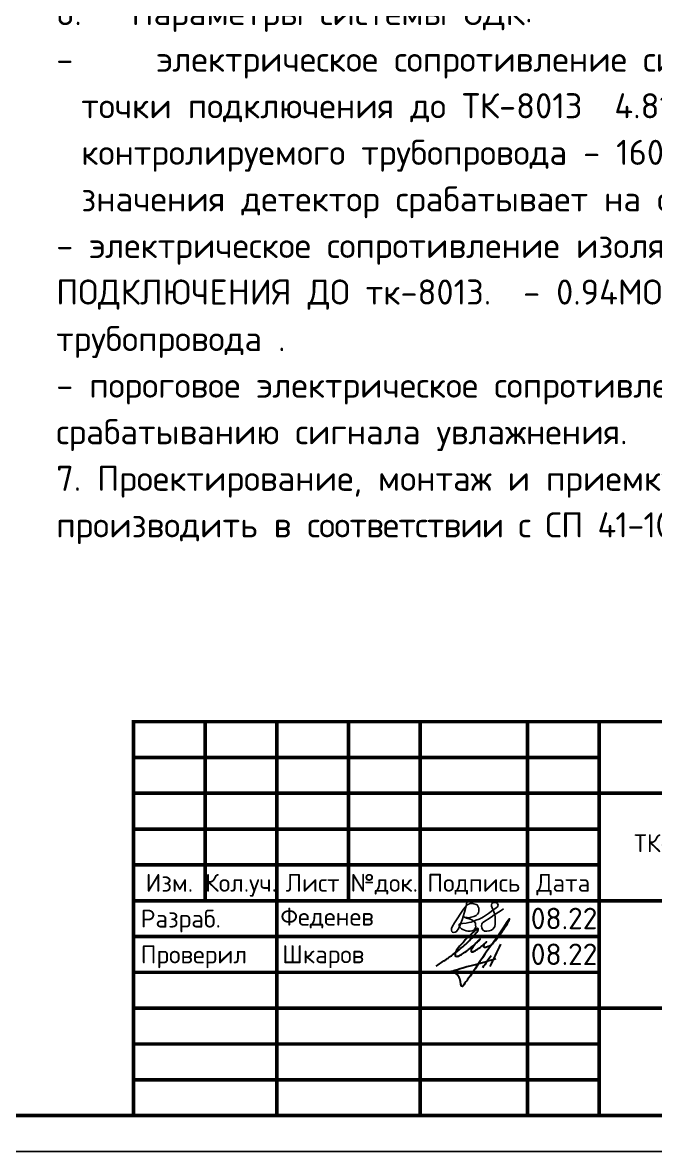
# Model space of a CAD drawing. Header units: millimetres. Extents: x -112426 to 6776, y 1218 to 38707.
# Drawn here: x 1899.1 to 1987.5, y 2271.1 to 2428.7 of the extents above; entities that cross this region are included whole.
import ezdxf
from ezdxf.enums import TextEntityAlignment as Align

# ---------------------------------------------------------------- set-up
doc = ezdxf.new("R2010")
doc.units = ezdxf.units.MM
for name, color, linetype, lineweight in [('Размер 3.5', 250, 'Continuous', 35), ('Размерный', 4, 'Continuous', 30), ('Размеры на чертеже', 250, 'Continuous', 25)]:
    doc.layers.add(name, color=color, linetype=linetype, lineweight=lineweight)
doc.layers.add('рамка', color=7, linetype='Continuous')
doc.styles.add('-ISOCPEUR-', font='isocpeur.ttf')

# ---------------------------------------------------------------- blocks, each defined once
blk = doc.blocks.new('*U154')
blk.add_lwpolyline([(0, 0), (420, 0), (420, -297), (0, -297)], close=True)
at = {"const_width": 0.5}
blk.add_lwpolyline([(20, -5), (415, -5), (415, -292), (20, -292)], close=True, dxfattribs=at)
for points in [[(230, -292), (230, -237), (415, -237)], [(240, -237), (240, -262)], [(250, -237), (250, -292)], [(260, -237), (260, -262)], [(270, -237), (270, -292)], [(285, -237), (285, -292)], [(295, -237), (295, -292)], [(230, -242), (295, -242)], [(230, -247), (295, -247)], [(295, -247), (415, -247)], [(230, -252), (295, -252)], [(230, -257), (295, -257)], [(230, -262), (415, -262)], [(230, -267), (295, -267)], [(230, -272), (295, -272)], [(230, -277), (295, -277)], [(295, -277), (415, -277)], [(230, -282), (295, -282)], [(230, -287), (295, -287)]]:
    blk.add_lwpolyline(points, dxfattribs=at)
at = {"style": '-ISOCPEUR-'}
for s, p in [('Изм.', (235, -259.5)), ('Кол.уч.', (245, -259.5)), ('Лист', (255, -259.5)), ('№док.', (265, -259.5)), ('Подпись', (277.5, -259.5)), ('Дата', (290, -259.5))]:
    blk.add_text(s, height=2.5, dxfattribs=at).set_placement(p, align=Align.MIDDLE_CENTER)
for s, p in [('Разраб.', (231, -264.5)), ('Проверил', (231, -269.5))]:
    blk.add_text(s, height=2.5, dxfattribs=at).set_placement(p, align=Align.MIDDLE_LEFT)
at = {"insert": (296.05, -248.55), "char_height": 2.5, "width": 110.5288, "attachment_point": 1, "style": '-ISOCPEUR-'}
blk.add_mtext('\\pi9.87215;{\\C7;«Капитальный ремонт (реконструкция) тепловых сетей от \\P\\pi3.82692;ТК-8013 по ул. Куйбышева,д.7 до ж/д. №6 по ул. Луговая в ГО г. \\P\\pi30.38942;Рыбинск Ярославской области».}', dxfattribs=at)
at = {"style": '-ISOCPEUR-'}
blk.add_attdef('РАЗРАБОТАЛ', text='', height=2.5, dxfattribs=at).set_placement((250.5, -264.22), align=Align.MIDDLE_LEFT)
at = {"style": '-ISOCPEUR-', "flags": 8}
for tag, height, p in [('ДАТА', 2.5, (290.07, -264.4)), ('ДАТА1', 2.5, (290.07, -269.4)), ('ЛИСТ', 3, (386.39, -271.92)), ('ЛИСТОВ', 3, (403.89, -271.92)), ('ФОРМАТ', 3, (380.97, -294.75))]:
    blk.add_attdef(tag, text='', height=height, dxfattribs=at).set_placement(p, align=Align.MIDDLE_CENTER)
at = {"style": '-ISOCPEUR-'}
blk.add_attdef('ПРОВЕРИЛ', (250.75, -270.73), '', height=2.5, dxfattribs=at)
at = {"style": '-ISOCPEUR-', "flags": 8}
blk.add_attdef('ИМЯ_ЧЕРТЕЖА_001', (321.33, -285.18), '', height=3, dxfattribs=at)
blk = doc.blocks.new('подпись')
at = {"lineweight": 30}
for points in [[(-0.82, -1.23), (-0.21, -0.8), (0.43, -0.36), (0.86, -0.08), (1.32, 0.25), (2, 0.77), (2.8, 1.4), (3.27, 1.83), (3.84, 2.36), (4.46, 3.07), (5.01, 3.73), (5.08, 3.95), (5.01, 4.03), (4.91, 4), (4.76, 3.88), (4.33, 3.49), (3.4, 2.58), (2.34, 1.43), (1.83, 0.48), (1.87, 0.23), (1.99, 0.16), (2.17, 0.16), (2.41, 0.25), (3.02, 0.6), (3.71, 1.09), (4.34, 1.62), (5.32, 2.55), (4.75, 1.98), (4.27, 1.36), (4.08, 1.05), (4.07, 0.85), (4.11, 0.78), (4.25, 0.78), (4.42, 0.84), (4.78, 1.05), (5.16, 1.3), (5.47, 1.51), (5.72, 1.73), (6.05, 1.99), (6.23, 2.18), (5.94, 1.88), (5.8, 1.63), (5.8, 1.5), (5.89, 1.44), (6.13, 1.46), (6.57, 1.6), (6.9, 1.79), (7.5, 2.39), (8.04, 3.08), (8.61, 3.92), (9.15, 4.76), (9.43, 5.33), (8, 3.26), (6.29, 0.88), (3.58, -3.07), (3.05, -3.8), (2.85, -4.05), (2.49, -2.98), (2.12, -2.39), (1.3, -1.96), (1.02, -2.03), (2.91, -1.44), (4.7, -0.96), (7.51, -0.15)], [(8.19, 1.85), (6.68, -1.27)], [(6.86, 0.23), (5.67, -1.43)]]:
    blk.add_spline(points, degree=3, dxfattribs=at)
blk = doc.blocks.new('Подпись Леха')
at = {"layer": 'рамка'}
blk.add_blockref('подпись', (2.7, 0.11), dxfattribs=at)

msp = doc.modelspace()

# ---------------------------------------------------------------- linework, layer by layer
msp.add_lwpolyline([(1961.128, 2305.852), (1961.028, 2305.331), (1960.819, 2304.474), (1960.502, 2303.393), (1960.038, 2302.232), (1959.719, 2301.761), (1959.526, 2301.662), (1959.332, 2301.638), (1959.143, 2301.662), (1959.046, 2301.773), (1958.998, 2301.957), (1959.003, 2302.165), (1959.1, 2302.427), (1959.403, 2302.986), (1960.677, 2304.901), (1961.173, 2305.474), (1961.623, 2305.668), (1962.003, 2305.661), (1962.57, 2305.498), (1962.833, 2305.025), (1962.81, 2304.637), (1962.753, 2304.374), (1962.636, 2304.19), (1962.433, 2304.005), (1962.122, 2303.85), (1961.763, 2303.748), (1961.452, 2303.69), (1961.185, 2303.7), (1960.928, 2303.709), (1960.69, 2303.821), (1960.633, 2303.838), (1960.889, 2303.728), (1961.096, 2303.639), (1961.287, 2303.571), (1961.607, 2303.479), (1961.833, 2303.373), (1962.043, 2303.273), (1962.181, 2303.178), (1962.332, 2302.907), (1962.356, 2302.657), (1962.379, 2302.409), (1962.324, 2302.165), (1962.129, 2301.946), (1961.887, 2301.837), (1961.59, 2301.806), (1961.301, 2301.821), (1961.057, 2301.835), (1960.832, 2301.939), (1960.594, 2302.049), (1960.41, 2302.133), (1960.301, 2302.235), (1960.162, 2302.364), (1960.078, 2302.575), (1960.083, 2302.766), (1960.195, 2302.829), (1960.528, 2302.864), (1961.028, 2302.915), (1961.437, 2303), (1961.73, 2303.061), (1961.979, 2303.171), (1962.415, 2303.328), (1962.889, 2303.489), (1963.25, 2303.66), (1963.451, 2303.802), (1963.749, 2304.013), (1964.148, 2304.295), (1964.531, 2304.567), (1964.829, 2304.777), (1965.193, 2305.035), (1965.448, 2305.215), (1965.5, 2305.459), (1965.446, 2305.662), (1965.274, 2305.772), (1965.023, 2305.788), (1964.773, 2305.756), (1964.621, 2305.663), (1964.568, 2305.482), (1964.597, 2305.282), (1964.67, 2305.062), (1964.847, 2304.666), (1965.037, 2304.118), (1965.086, 2303.854), (1965.101, 2303.536), (1965.118, 2302.799), (1965.071, 2302.462), (1964.828, 2302.141), (1964.585, 2301.929), (1964.271, 2301.835), (1963.926, 2301.788), (1963.621, 2301.828), (1963.386, 2301.976), (1963.26, 2302.235), (1963.19, 2302.533), (1963.229, 2302.815), (1963.393, 2303.034), (1964.538, 2303.77), (1964.969, 2304.076), (1965.776, 2304.601), (1966.25, 2304.909)])

# ---------------------------------------------------------------- block references
msp.add_blockref('Подпись Леха', (1954.968, 2298.027))
at = {"layer": 'Размеры на чертеже', "lineweight": 90}
ref = msp.add_blockref('*U154', (1684.612, 2568.059), dxfattribs=at)
ref.add_attrib('РАЗРАБОТАЛ', 'Феденев', dxfattribs={"layer": '0', "height": 2.5, "style": '-ISOCPEUR-'}).set_placement((1935.113, 2303.834), align=Align.MIDDLE_LEFT)
ref.add_attrib('ПРОВЕРИЛ', 'Шкаров', (1935.361, 2297.329), dxfattribs={"layer": '0', "height": 2.5, "style": '-ISOCPEUR-'})

# ---------------------------------------------------------------- texts
at = {"layer": 'Размер 3.5', "insert": (1903.815, 2555.318), "char_height": 3.5, "width": 175.97762, "attachment_point": 1, "line_spacing_factor": 1.114286, "style": '-ISOCPEUR-'}
msp.add_mtext('Общие указания\\P\\pi-3.5,l3.5,t3.5,10.5,14;1.^IНастоящий комплект разработан на основании  части ТС.\\P\\pi0,l0,tz;Трубопроводы снабжены двумя линейными проводниками-индикаторами (основной сигнальный проводник и транзитный проводник) системы оперативного дистанционного контроля (ОДК) увлажнения изоляции в процессе эксплуатации теплопровода.\\P\\pi-3.5,l3.5,t3.5,10.5,14;1.^IВ качестве основного сигнального провода используется провод \\P\\pi0,t10.5,14;маркированный, расположенный справа по направлению подачи воды к \\Pпотребителю на обоих трубопроводах.\\P\\pi-3.5,t3.5,10.5,14;2.^IСистема ОДК включает:\\P\\ptz;-^Iмедные проводники-индикаторы, проходящие по всей длине трубопроводов;\\P-^Iклеммные коробки с вводами и терминалы для подключения приборов и соединения сигнальных проводников в точках контроля;\\P-^Iкабели для соединения проводников-индикаторов;\\P-^Iпереносной детектор;\\P-^Iпереходное устройство.\\P\\pt3.5,10.5,14;5.^IЭлементы сигнальной системы ОДК, в том числе приборы ОДК, должны \\P\\pi0,t10.5,14;поставляться комплектно в заводском исполнении.\\P\\pi-3.5,t3.5,10.5,14;6.^IПараметры системы ОДК:\\P\\ptz;-^Iэлектрическое сопротивление сигнальной цепи (петли): на участке от точки подключения до ТК-8013  4.81Ом, что соответствует длине контролируемого трубопровода - 160.40 м (при превышении указанного значения детектор срабатывает на обрыв).\\P\\pi0,l0;- электрическое сопротивление изоляции на участке от ТОЧКИ ПОДКЛЮЧЕНИЯ ДО тк-8013.  - 0.94МОм, соответствующее 160.40 м трубопровода .\\P- пороговое электрическое сопротивление изоляции 1-5 кОм, соответствующее срабатыванию сигнала увлажнения.\\P7. Проектирование, монтаж и приемку в эксплуатацию системы ОДК производить в {\\T0.95;\\C7;соответствии с СП 41-105-2002, СП 315.1325800.2017.}', dxfattribs=at)
at = {"layer": 'Размерный', "color": 0, "style": '-ISOCPEUR-'}
for p in [(1970.068, 2302.081), (1970.068, 2297.081)]:
    msp.add_text('08.22', height=3, dxfattribs=at).set_placement(p)

doc.saveas('drawing.dxf')
